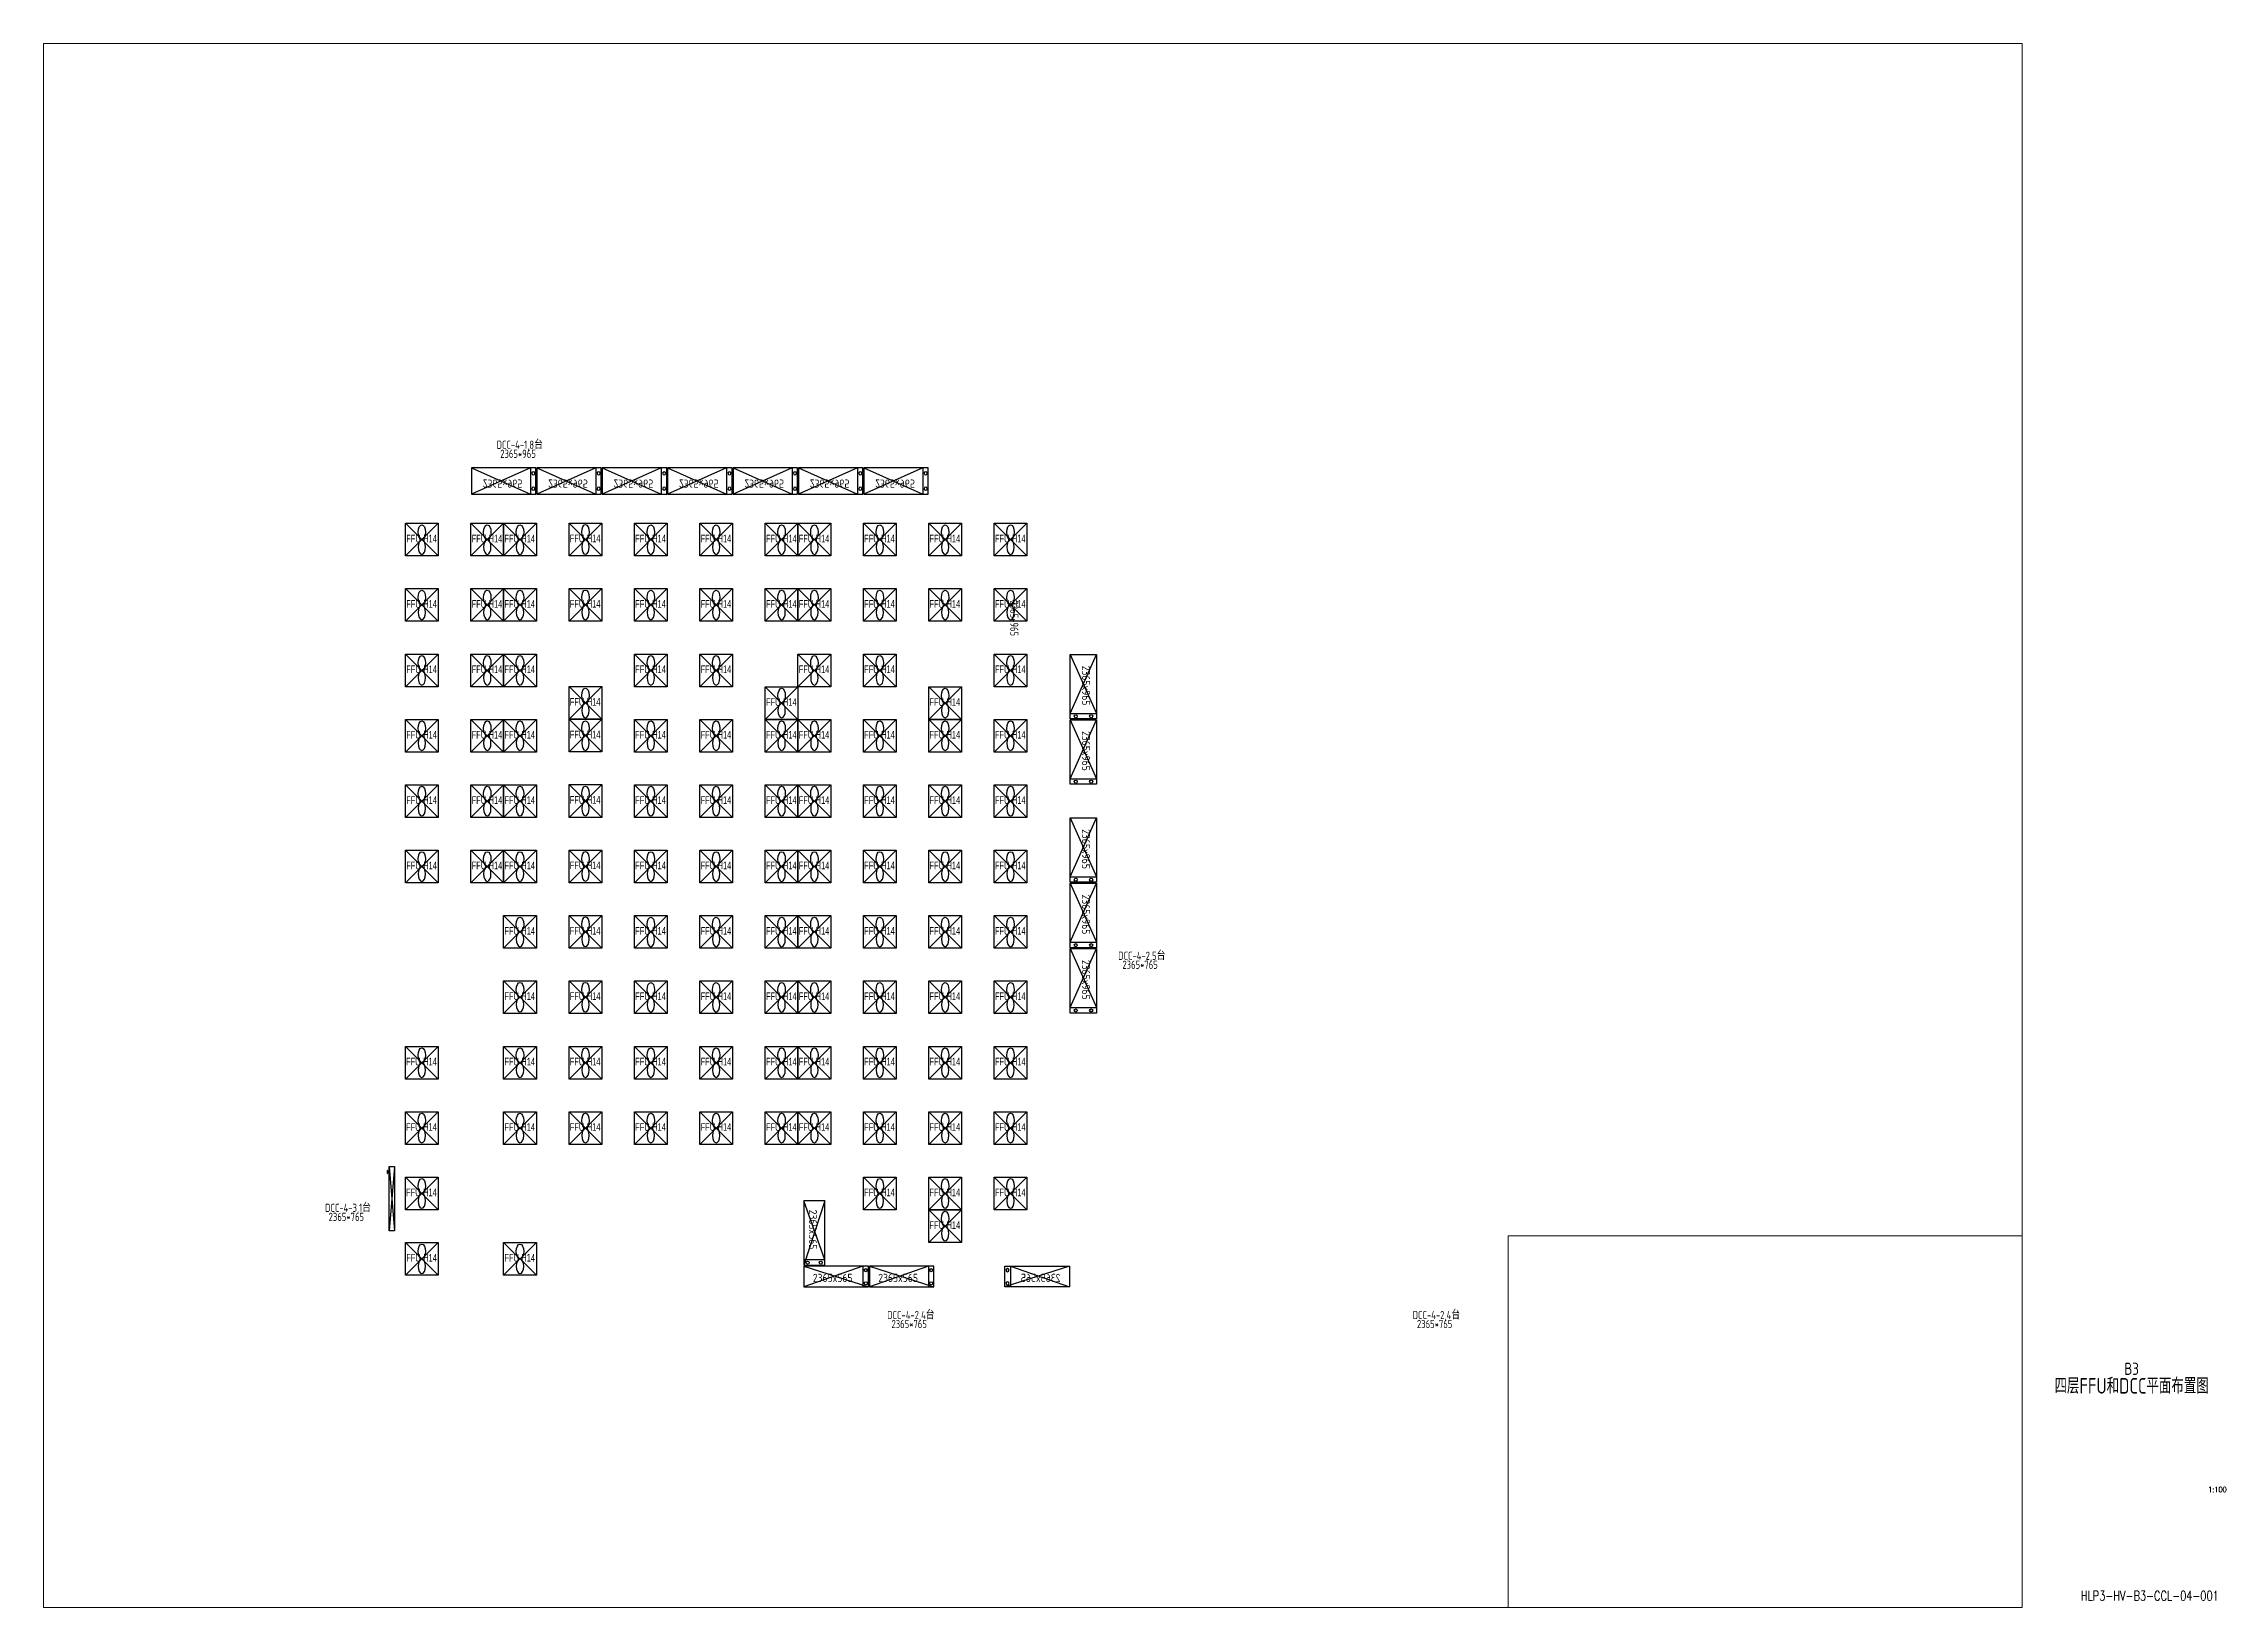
# Paper-space layout 'Layout1' of a CAD drawing. Extents: x 25 to 825, y 10 to 584.
# The model-space entities are those that its viewports show. They can reach past a viewport. Long polylines and large blocks are cut down to what shows.
import ezdxf
from ezdxf.enums import TextEntityAlignment as Align

# ---------------------------------------------------------------- set-up
doc = ezdxf.new("R2010")
doc.units = 0
doc.header["$LTSCALE"] = 50
doc.header["$MEASUREMENT"] = 0
for name, color, linetype in [('0-DCC', 30, 'Continuous'), ('0-TB-ATTRIB', 7, 'Continuous'), ('DCC-Size', 4, 'Continuous'), ('K-CEIL-FFU-U14', 80, 'Continuous'), ('K-CEIL-GRID-46%', 210, 'Continuous'), ('X-HL-CR-F1-EQP-02-01$0$0-DCC', 30, 'Continuous')]:
    doc.layers.add(name, color=color, linetype=linetype)
doc.styles.add('EDRI-COM', font='tssdeng.shx', dxfattribs={"width": 0.8, "bigfont": 'hztxt.shx'})
doc.styles.add('HZDF2', font='romans2.shx', dxfattribs={"width": 0.8, "bigfont": 'hzdf2.shx'})
doc.styles.get("Standard").update_dxf_attribs({"font": 'gbenor.shx', "bigfont": 'gbcbig.shx'})
doc.styles.add('X-HL-CR-F1-EQP-02-01$0$EDRI-COM', font='tssdeng.shx', dxfattribs={"width": 0.8, "bigfont": 'hztxt.shx'})
doc.styles.add('X-SMIC-LAY-SN1-3-KPART-001-0816$0$Arial', font='arial.ttf')

# ---------------------------------------------------------------- blocks, each defined once
blk = doc.blocks.new('B-TITL-A1')
at = {"style": 'HZDF2', "width": 0.75}
blk.add_attdef('图纸编号', text='', height=3.5, dxfattribs=at).set_placement((1070.94, 14.28), align=Align.MIDDLE)
at = {"layer": '0-TB-ATTRIB', "color": 7, "style": 'EDRI-COM', "width": 0.8}
for tag, p in [('版次5', (1028.17, 375.7)), ('发行日期5', (1053.27, 375.7)), ('摘要5', (1092.76, 375.7)), ('版次4', (1028.17, 366.34)), ('发行日期4', (1053.27, 366.34)), ('摘要4', (1092.76, 366.34)), ('版次3', (1028.17, 355.94)), ('发行日期3', (1053.27, 355.94)), ('摘要3', (1092.76, 355.94)), ('版次2', (1028.17, 346.29)), ('发行日期2', (1053.27, 346.29)), ('摘要2', (1092.76, 346.29)), ('版次1', (1028.17, 335.98)), ('发行日期1', (1053.27, 335.98)), ('摘要1', (1092.76, 335.98)), ('注册执业人', (1065.8, 290.36))]:
    blk.add_attdef(tag, text='', height=2.38, dxfattribs=at).set_placement(p, align=Align.MIDDLE)
at = {"layer": '0-TB-ATTRIB', "style": 'EDRI-COM', "width": 0.8}
for tag, height, p in [('图名1', 4.5, (1064.28, 97.59)), ('图名2', 5.71, (1064.28, 91.59)), ('图名3', 4.5, (1064.28, 85.59)), ('制图', 2.5, (1055.62, 70.09)), ('设计阶段', 2.5, (1095.31, 69.97)), ('设计', 2.5, (1055.62, 61.77)), ('专业', 2.5, (1095.5, 61.86)), ('校对', 2.5, (1055.62, 54.3)), ('比例', 2.5, (1095.7, 54.19)), ('审核', 2.5, (1055.37, 45.99)), ('包号', 2.5, (1095.61, 45.69)), ('审定', 2.5, (1055.37, 37.77)), ('专业负责人', 2.5, (1055.59, 29.75)), ('项目经理', 2.5, (1069.52, 29.65)), ('张号', 2.5, (1095.86, 30.13)), ('项目负责人', 2.5, (1055.45, 22.1))]:
    blk.add_attdef(tag, text='', height=height, dxfattribs=at).set_placement(p, align=Align.MIDDLE)
at = {"layer": '0-TB-ATTRIB', "style": 'EDRI-COM', "width": 0.8, "flags": 1}
blk.add_attdef('图幅', text='', height=2.5, dxfattribs=at).set_placement((1097.36, 37.85), align=Align.MIDDLE_RIGHT)
blk = doc.blocks.new('DCC-2365DCC-2410-Horizotal')
at = {"layer": 'X-HL-CR-F1-EQP-02-01$0$0-DCC'}
for p, q in [((1082, -483), (-1082, 482)), ((-1082, -483), (1082, 482)), ((1082, -483), (1082, 482))]:
    blk.add_line(p, q, dxfattribs=at)
blk.add_lwpolyline([(1282, -483), (-1082, -483), (-1082, 482), (1282, 482)], close=True, dxfattribs=at)
for centre in [(1188, 282), (1188, -283)]:
    blk.add_circle(centre, 57, dxfattribs=at)
blk.add_text('2365x965', height=300, dxfattribs=at).set_placement((-668, -56))
blk = doc.blocks.new('DCC-2406')
at = {"layer": 'X-HL-CR-F1-EQP-02-01$0$0-DCC'}
for p, q in [((40338, 19363), (41103, 21728)), ((40338, 21528), (41103, 19363)), ((40338, 21528), (41103, 21528))]:
    blk.add_line(p, q, dxfattribs=at)
blk.add_lwpolyline([(40338, 21728), (40338, 19363), (41103, 19363), (41103, 21728)], close=True, dxfattribs=at)
for centre in [(40485, 21633), (40969, 21633)]:
    blk.add_circle(centre, 57, dxfattribs=at)
blk.add_text('2365x565', height=300, rotation=90, dxfattribs=at).set_placement((40920, 19690))
blk = doc.blocks.new('FFU1212-U16')
at = {"color": 0, "linetype": 'Continuous'}
for p, q in [((-600, 600), (600, -600)), ((600, 600), (-600, -600))]:
    blk.add_line(p, q, dxfattribs=at)
blk.add_lwpolyline([(-600, 600), (600, 600), (600, -600), (-600, -600)], close=True, dxfattribs=at)
blk.add_ellipse((-272, 0), major_axis=(-272, 0), ratio=0.49619, dxfattribs=at)
at = {"color": 0, "linetype": 'Continuous', "extrusion": (0, 0, -1)}
blk.add_ellipse((272, 0), major_axis=(272, 0), ratio=0.49619, dxfattribs=at)
at = {"ltscale": 0.7, "style": 'X-SMIC-LAY-SN1-3-KPART-001-0816$0$Arial', "width": 0.7}
blk.add_text('FFU-H14', height=280, rotation=90, dxfattribs=at).set_placement((101, -574))
blk = doc.blocks.new('DCC-4-3')
at = {"layer": '0-DCC'}
for p, q in [((100, 1182.5), (-100, -1182.5)), ((-100, 1182.5), (100, -1182.5))]:
    blk.add_line(p, q, dxfattribs=at)
for points in [[(-170, 1039.5), (-170, 925.5), (-160, 925.5), (-160, 1039.5)], [(-100, 1007.5), (-160, 1007.5), (-160, 957.5), (-100, 957.5)], [(100, -1182.5), (-100, -1182.5), (-100, 1182.5), (100, 1182.5)]]:
    blk.add_lwpolyline(points, close=True, dxfattribs=at)

msp = doc.modelspace()

# ---------------------------------------------------------------- block references
at = {"transparency": 33554687}
msp.add_blockref('DCC-4-3', (700, 3257), dxfattribs=at)
for p, rotation in [((56921, 22545), 180), ((-3545, 41121), 270), ((-1145, 41121), 270)]:
    msp.add_blockref('DCC-2406', p, dxfattribs=dict(at, rotation=rotation))
at = {"transparency": 33554687, "xscale": -1, "rotation": 90}
msp.add_blockref('DCC-2406', (44920, 41121), dxfattribs=at)
at = {"layer": 'K-CEIL-FFU-U14', "transparency": 33554687, "rotation": 270}
for p in [(1800, 27450), (4200, 27450), (5400, 27450), (7800, 27455), (10200, 27450), (12600, 27450), (15000, 27450), (16200, 27450), (18600, 27450), (21000, 27450), (23400, 27450), (1800, 25050), (4200, 25050), (5400, 25050), (7800, 25055), (10200, 25050), (12600, 25050), (15000, 25050), (16200, 25050), (18600, 25050), (21000, 25050), (23400, 25050), (1800, 22650), (4200, 22650), (5400, 22650), (10200, 22650), (12600, 22650), (16200, 22650), (18600, 22650), (23400, 22650), (7800, 21455), (15000, 21450), (21000, 21450), (1800, 20250), (4200, 20250), (5400, 20250), (7800, 20255), (10200, 20250), (12600, 20250), (15000, 20250), (16200, 20250), (18600, 20250), (21000, 20250), (23400, 20250), (1800, 17850), (4200, 17850), (5400, 17850), (7800, 17855), (10200, 17850), (12600, 17850), (15000, 17850), (16200, 17850), (18600, 17850), (21000, 17850), (23400, 17850), (1800, 15450), (4200, 15450), (5400, 15450), (7800, 15455), (10200, 15450), (12600, 15450), (15000, 15450), (16200, 15450), (18600, 15450), (21000, 15450), (23400, 15450), (5400, 13050), (7800, 13055), (10200, 13050), (12600, 13050), (15000, 13050), (16200, 13050), (18600, 13050), (21000, 13050), (23400, 13050), (5400, 10655), (7800, 10655), (10200, 10650), (12600, 10650), (15000, 10650), (16200, 10650), (18600, 10650), (21000, 10650), (23400, 10650), (1795, 8250), (5400, 8250), (7800, 8250), (10200, 8250), (12600, 8250), (15000, 8250), (16200, 8250), (18600, 8250), (21000, 8250), (23400, 8250), (1795, 5850), (5400, 5850), (7800, 5850), (10200, 5850), (12600, 5850), (15000, 5850), (16200, 5850), (18600, 5850), (21000, 5850), (23400, 5850), (1795, 3450), (18600, 3450), (21000, 3450), (23400, 3450), (21000, 2250), (1800, 1050), (5400, 1050)]:
    msp.add_blockref('FFU1212-U16', p, dxfattribs=at)
at = {"layer": 'X-HL-CR-F1-EQP-02-01$0$0-DCC', "transparency": 33554687, "xscale": -1, "rotation": 180}
for p in [(4700, 29600), (7100, 29600), (9500, 29600), (11900, 29600), (14300, 29600), (16700, 29600), (19100, 29600)]:
    msp.add_blockref('DCC-2365DCC-2410-Horizotal', p, dxfattribs=at)
at = {"layer": 'X-HL-CR-F1-EQP-02-01$0$0-DCC', "transparency": 33554687, "rotation": 270}
for p in [(26075, 22153), (26075, 19753), (26075, 16153), (26075, 13753), (26075, 11353)]:
    msp.add_blockref('DCC-2365DCC-2410-Horizotal', p, dxfattribs=at)

# ---------------------------------------------------------------- texts
at = {"layer": 'DCC-Size', "transparency": 33554687, "style": 'X-HL-CR-F1-EQP-02-01$0$EDRI-COM', "width": 0.8}
for s, p in [('DCC-4-1,8台', (5391, 30781)), ('2365*965', (5328, 30450)), ('DCC-4-2,5台', (28215, 12025)), ('2365*765', (28152, 11694)), ('DCC-4-3,1台', (-909, 2772)), ('2365*765', (-972, 2441)), ('DCC-4-2,4台', (19742, -1161)), ('2365*765', (19679, -1493)), ('DCC-4-2,4台', (39023, -1161)), ('2365*765', (38959, -1493))]:
    msp.add_text(s, height=300, dxfattribs=at).set_placement(p, align=Align.CENTER)
msp.add_text('2365*965', height=300, rotation=270, dxfattribs=at).set_placement((23386, 24562), align=Align.CENTER)

psp = doc.layouts.get("Layout1")

# ---------------------------------------------------------------- block references
ref = psp.add_blockref('B-TITL-A1', (-273.17, 0))
ref.add_attrib('图纸编号', 'HLP3-HV-B3-CCL-04-001', dxfattribs={"height": 3.5, "style": 'HZDF2', "width": 0.75}).set_placement((797.77, 14.28), align=Align.MIDDLE)
ref.add_attrib('图名2', '四层FFU和DCC平面布置图', dxfattribs={"layer": '0-TB-ATTRIB', "height": 5.715, "style": 'EDRI-COM', "width": 0.8}).set_placement((791.11, 91.59), align=Align.MIDDLE)
ref.add_attrib('图名1', 'B3', dxfattribs={"layer": '0-TB-ATTRIB', "height": 4.5, "style": 'EDRI-COM', "width": 0.8}).set_placement((791.11, 97.59), align=Align.MIDDLE)

# ---------------------------------------------------------------- texts
at = {"layer": 'K-CEIL-GRID-46%', "color": 18, "true_color": 0x000000, "transparency": 33554687, "style": 'HZDF2', "width": 0.8}
psp.add_text('1:100', height=2, dxfattribs=at).set_placement((819.18, 52.27))

# ---------------------------------------------------------------- viewports
at = {"layer": 'Defpoints'}
psp.add_viewport(center=(388, 297), size=(726, 574), view_center_point=(24221, 16955.81), view_height=57399.9999, dxfattribs=at)
at = {"layer": 'Defpoints', "transparency": 33554687}
psp.add_viewport(center=(656.67, 78.18), size=(188.67, 136.3553), view_center_point=(92023.81, 17005.28), view_height=18716.3522, status=3, dxfattribs=at)

doc.saveas('drawing.dxf')
